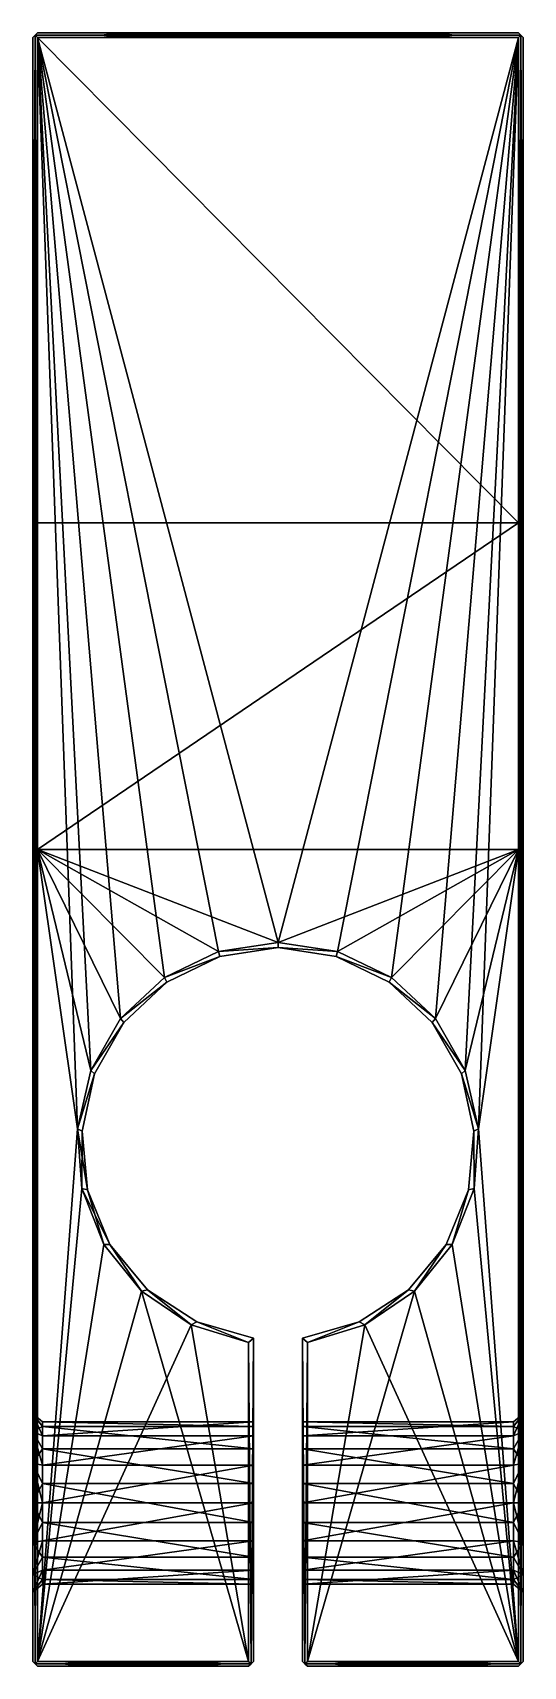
# Model space of a CAD drawing. Extents: x 0 to 15, y 0 to 50.
import ezdxf

# ---------------------------------------------------------------- set-up
doc = ezdxf.new("R2010")
doc.units = 0
doc.linetypes.add('SOLIDLINE', pattern=[0])
doc.layers.get('0').update_dxf_attribs({"color": 252, "linetype": 'SOLIDLINE'})

msp = doc.modelspace()

# ---------------------------------------------------------------- linework, layer by layer
at = {"color": 252}
for points in [[(14.85, 50, 0.15), (14.925, 49.925, 0.075), (0.075, 49.925, 0.075)], [(0.15, 50, 0.15), (14.85, 50, 0.15), (0.075, 49.925, 0.075)], [(0.15, 50, 19.85), (0.075, 49.925, 19.925), (14.925, 49.925, 19.925)], [(0.075, 49.925, 0.075), (0.075, 49.925, 19.925), (0.15, 50, 0.15)], [(0.15, 50, 19.85), (0.15, 50, 0.15), (0.075, 49.925, 19.925)], [(14.85, 50, 19.85), (0.15, 50, 19.85), (14.925, 49.925, 19.925)], [(0.15, 50, 19.85), (14.85, 50, 19.85), (14.85, 50, 0.15)], [(0.15, 50, 0.15), (0.15, 50, 19.85), (14.85, 50, 0.15)], [(14.85, 50, 19.85), (14.925, 49.925, 19.925), (14.925, 49.925, 0.075)], [(14.85, 50, 0.15), (14.85, 50, 19.85), (14.925, 49.925, 0.075)], [(0, 0.15, 0.15), (0, 49.85, 0.15), (0.075, 49.925, 0.075)], [(0.075, 0.075, 0.075), (0, 0.15, 0.15), (0.075, 49.925, 0.075)], [(0, 35.0621, 19.85), (0.15, 35, 20), (0.075, 49.925, 19.925)], [(0, 49.85, 19.85), (0, 35.0621, 19.85), (0.075, 49.925, 19.925)], [(0, 49.85, 19.85), (0.075, 49.925, 19.925), (0.075, 49.925, 0.075)], [(0, 49.85, 0.15), (0, 49.85, 19.85), (0.075, 49.925, 0.075)], [(0, 49.85, 0.15), (0, 0.15, 0.15), (0, 6.21487, 2.47729)], [(0, 25.0621, 9.85), (0, 35.0621, 19.85), (0, 49.85, 19.85)], [(0, 49.85, 0.15), (0, 25.0621, 9.85), (0, 49.85, 19.85)], [(0, 49.85, 0.15), (0, 7.18913, 3.25423), (0, 25.0621, 9.85)], [(0, 7.18913, 3.25423), (0, 49.85, 0.15), (0, 6.21487, 2.47729)], [(0.15, 49.85), (0.075, 49.925, 0.075), (14.925, 49.925, 0.075)], [(0.15, 0.15), (0.075, 0.075, 0.075), (0.075, 49.925, 0.075)], [(0.15, 49.85), (0.15, 0.15), (0.075, 49.925, 0.075)], [(14.85, 49.85, 20), (14.925, 49.925, 19.925), (0.075, 49.925, 19.925)], [(0.15, 49.85, 20), (14.85, 49.85, 20), (0.075, 49.925, 19.925)], [(0.15, 49.85, 20), (0.075, 49.925, 19.925), (0.15, 35, 20)], [(14.85, 49.85), (0.15, 49.85), (14.925, 49.925, 0.075)], [(1.77268, 18.2406), (1.36657, 16.4512), (0.15, 49.85)], [(2.6886, 19.8305), (1.77268, 18.2406), (0.15, 49.85)], [(4.03281, 21.0795), (2.6886, 19.8305), (0.15, 49.85)], [(5.68565, 21.8763), (4.03281, 21.0795), (0.15, 49.85)], [(7.5, 22.15), (5.68565, 21.8763), (0.15, 49.85)], [(14.85, 49.85), (7.5, 22.15), (0.15, 49.85)], [(0.15, 49.85), (1.36657, 16.4512), (0.15, 0.15)], [(0.15, 49.85, 20), (0.15, 35, 20), (14.85, 35, 20)], [(14.85, 49.85, 20), (0.15, 49.85, 20), (14.85, 35, 20)], [(9.31435, 21.8763), (7.5, 22.15), (14.85, 49.85)], [(10.9672, 21.0795), (9.31435, 21.8763), (14.85, 49.85)], [(12.3114, 19.8305), (10.9672, 21.0795), (14.85, 49.85)], [(13.2273, 18.2406), (12.3114, 19.8305), (14.85, 49.85)], [(13.6334, 16.4512), (13.2273, 18.2406), (14.85, 49.85)], [(14.85, 0.15), (13.6334, 16.4512), (14.85, 49.85)], [(14.925, 0.075, 0.075), (14.85, 0.15), (14.925, 49.925, 0.075)], [(14.85, 49.85), (14.925, 49.925, 0.075), (14.85, 0.15)], [(14.85, 35, 20), (15, 35.0621, 19.85), (14.925, 49.925, 19.925)], [(14.85, 49.85, 20), (14.85, 35, 20), (14.925, 49.925, 19.925)], [(15, 0.15, 0.15), (14.925, 0.075, 0.075), (14.925, 49.925, 0.075)], [(15, 49.85, 0.15), (15, 0.15, 0.15), (14.925, 49.925, 0.075)], [(15, 35.0621, 19.85), (15, 49.85, 19.85), (14.925, 49.925, 19.925)], [(15, 49.85, 0.15), (14.925, 49.925, 0.075), (14.925, 49.925, 19.925)], [(15, 49.85, 19.85), (15, 49.85, 0.15), (14.925, 49.925, 19.925)], [(15, 6.21487, 2.47729), (15, 49.85, 0.15), (15, 7.18913, 3.25423)], [(15, 0.15, 0.15), (15, 49.85, 0.15), (15, 6.21487, 2.47729)], [(15, 25.0621, 9.85), (15, 49.85, 19.85), (15, 35.0621, 19.85)], [(15, 25.0621, 9.85), (15, 49.85, 0.15), (15, 49.85, 19.85)], [(15, 25.0621, 9.85), (15, 7.18913, 3.25423), (15, 49.85, 0.15)], [(0, 35.0621, 19.85), (0, 25.0621, 9.85), (0.15, 25, 10)], [(0.15, 35, 20), (0, 35.0621, 19.85), (0.15, 25, 10)], [(0.15, 25, 10), (14.85, 25, 10), (14.85, 35, 20)], [(0.15, 35, 20), (0.15, 25, 10), (14.85, 35, 20)], [(15, 35.0621, 19.85), (14.85, 35, 20), (14.85, 25, 10)], [(15, 25.0621, 9.85), (15, 35.0621, 19.85), (14.85, 25, 10)], [(0, 25.0621, 9.85), (0, 0.15, 9.85), (0.075, 0.075, 9.925)], [(0.15, 25, 10), (0, 25.0621, 9.85), (0.075, 0.075, 9.925)], [(0, 25.0621, 9.85), (0, 6.21487, 7.52271), (0, 5, 7.8)], [(0, 0.15, 9.85), (0, 25.0621, 9.85), (0, 5, 7.8)], [(0, 7.18913, 6.74577), (0, 6.21487, 7.52271), (0, 25.0621, 9.85)], [(0, 7.7298, 5.62306), (0, 7.18913, 6.74577), (0, 25.0621, 9.85)], [(0, 7.7298, 4.37694), (0, 7.7298, 5.62306), (0, 25.0621, 9.85)], [(0, 7.18913, 3.25423), (0, 7.7298, 4.37694), (0, 25.0621, 9.85)], [(0.15, 0.15, 10), (0.15, 25, 10), (0.075, 0.075, 9.925)], [(5.68565, 21.8763, 10), (7.5, 22.15, 10), (0.15, 25, 10)], [(4.03281, 21.0795, 10), (5.68565, 21.8763, 10), (0.15, 25, 10)], [(2.6886, 19.8305, 10), (4.03281, 21.0795, 10), (0.15, 25, 10)], [(1.77268, 18.2406, 10), (2.6886, 19.8305, 10), (0.15, 25, 10)], [(1.36657, 16.4512, 10), (1.77268, 18.2406, 10), (0.15, 25, 10)], [(0.15, 0.15, 10), (1.36657, 16.4512, 10), (0.15, 25, 10)], [(0.15, 25, 10), (7.5, 22.15, 10), (14.85, 25, 10)], [(7.5, 22.15, 10), (9.31435, 21.8763, 10), (14.85, 25, 10)], [(9.31435, 21.8763, 10), (10.9672, 21.0795, 10), (14.85, 25, 10)], [(10.9672, 21.0795, 10), (12.3114, 19.8305, 10), (14.85, 25, 10)], [(12.3114, 19.8305, 10), (13.2273, 18.2406, 10), (14.85, 25, 10)], [(13.2273, 18.2406, 10), (13.6334, 16.4512, 10), (14.85, 25, 10)], [(14.85, 25, 10), (13.6334, 16.4512, 10), (14.85, 0.15, 10)], [(15, 25.0621, 9.85), (14.85, 25, 10), (14.925, 0.075, 9.925)], [(14.85, 0.15, 10), (14.925, 0.075, 9.925), (14.85, 25, 10)], [(15, 0.15, 9.85), (15, 25.0621, 9.85), (14.925, 0.075, 9.925)], [(15, 25.0621, 9.85), (15, 0.15, 9.85), (15, 5, 7.8)], [(15, 7.7298, 4.37694), (15, 7.18913, 3.25423), (15, 25.0621, 9.85)], [(15, 7.7298, 5.62306), (15, 7.7298, 4.37694), (15, 25.0621, 9.85)], [(15, 7.18913, 6.74577), (15, 7.7298, 5.62306), (15, 25.0621, 9.85)], [(15, 6.21487, 7.52271), (15, 7.18913, 6.74577), (15, 25.0621, 9.85)], [(15, 6.21487, 7.52271), (15, 25.0621, 9.85), (15, 5, 7.8)], [(5.68565, 21.8763), (7.5, 22.15), (7.5, 22, 0.15)], [(7.5, 22.15, 10), (5.68565, 21.8763, 10), (7.5, 22, 9.85)], [(5.71756, 21.7291, 0.15), (5.68565, 21.8763), (7.5, 22, 0.15)], [(7.5, 22, 9.85), (5.68565, 21.8763, 10), (5.71756, 21.7291, 9.85)], [(7.5, 22, 9.85), (5.71756, 21.7291, 9.85), (5.71756, 21.7291, 0.15)], [(7.5, 22, 0.15), (7.5, 22, 9.85), (5.71756, 21.7291, 0.15)], [(7.5, 22.15), (9.31435, 21.8763), (7.5, 22, 0.15)], [(9.31435, 21.8763, 10), (7.5, 22.15, 10), (7.5, 22, 9.85)], [(7.5, 22, 0.15), (9.31435, 21.8763), (9.28244, 21.7291, 0.15)], [(7.5, 22, 0.15), (9.28244, 21.7291, 0.15), (9.28244, 21.7291, 9.85)], [(7.5, 22, 9.85), (7.5, 22, 0.15), (9.28244, 21.7291, 9.85)], [(9.28244, 21.7291, 9.85), (9.31435, 21.8763, 10), (7.5, 22, 9.85)], [(5.68565, 21.8763), (5.71756, 21.7291, 0.15), (4.03281, 21.0795)], [(4.03281, 21.0795, 10), (5.71756, 21.7291, 9.85), (5.68565, 21.8763, 10)], [(4.09605, 20.941, 0.15), (4.03281, 21.0795), (5.71756, 21.7291, 0.15)], [(5.71756, 21.7291, 9.85), (4.03281, 21.0795, 10), (4.09605, 20.941, 9.85)], [(5.71756, 21.7291, 9.85), (4.09605, 20.941, 9.85), (5.71756, 21.7291, 0.15)], [(5.71756, 21.7291, 0.15), (4.09605, 20.941, 9.85), (4.09605, 20.941, 0.15)], [(10.9672, 21.0795), (9.28244, 21.7291, 0.15), (9.31435, 21.8763)], [(9.31435, 21.8763, 10), (9.28244, 21.7291, 9.85), (10.9672, 21.0795, 10)], [(9.28244, 21.7291, 0.15), (10.9672, 21.0795), (10.9039, 20.941, 0.15)], [(9.28244, 21.7291, 9.85), (9.28244, 21.7291, 0.15), (10.9039, 20.941, 0.15)], [(10.9039, 20.941, 9.85), (9.28244, 21.7291, 9.85), (10.9039, 20.941, 0.15)], [(10.9039, 20.941, 9.85), (10.9672, 21.0795, 10), (9.28244, 21.7291, 9.85)], [(2.6886, 19.8305), (4.03281, 21.0795), (4.09605, 20.941, 0.15)], [(4.03281, 21.0795, 10), (2.6886, 19.8305, 10), (4.09605, 20.941, 9.85)], [(10.9672, 21.0795), (12.3114, 19.8305), (10.9039, 20.941, 0.15)], [(12.3114, 19.8305, 10), (10.9672, 21.0795, 10), (10.9039, 20.941, 9.85)], [(2.7819, 19.7067, 0.15), (2.6886, 19.8305), (4.09605, 20.941, 0.15)], [(4.09605, 20.941, 9.85), (2.6886, 19.8305, 10), (2.7819, 19.7067, 9.85)], [(4.09605, 20.941, 0.15), (2.7819, 19.7067, 9.85), (2.7819, 19.7067, 0.15)], [(4.09605, 20.941, 9.85), (2.7819, 19.7067, 9.85), (4.09605, 20.941, 0.15)], [(10.9039, 20.941, 0.15), (12.3114, 19.8305), (12.2181, 19.7067, 0.15)], [(10.9039, 20.941, 9.85), (12.2181, 19.7067, 0.15), (12.2181, 19.7067, 9.85)], [(12.2181, 19.7067, 0.15), (10.9039, 20.941, 9.85), (10.9039, 20.941, 0.15)], [(12.2181, 19.7067, 9.85), (12.3114, 19.8305, 10), (10.9039, 20.941, 9.85)], [(2.6886, 19.8305), (2.7819, 19.7067, 0.15), (1.77268, 18.2406)], [(1.77268, 18.2406, 10), (2.7819, 19.7067, 9.85), (2.6886, 19.8305, 10)], [(1.89374, 18.1377, 0.15), (1.77268, 18.2406), (2.7819, 19.7067, 0.15)], [(2.7819, 19.7067, 9.85), (1.77268, 18.2406, 10), (1.89374, 18.1377, 9.85)], [(1.89374, 18.1377, 9.85), (2.7819, 19.7067, 0.15), (2.7819, 19.7067, 9.85)], [(2.7819, 19.7067, 0.15), (1.89374, 18.1377, 9.85), (1.89374, 18.1377, 0.15)], [(13.2273, 18.2406), (12.2181, 19.7067, 0.15), (12.3114, 19.8305)], [(12.3114, 19.8305, 10), (12.2181, 19.7067, 9.85), (13.2273, 18.2406, 10)], [(12.2181, 19.7067, 0.15), (13.2273, 18.2406), (13.1063, 18.1377, 0.15)], [(13.1063, 18.1377, 0.15), (12.2181, 19.7067, 9.85), (12.2181, 19.7067, 0.15)], [(13.1063, 18.1377, 9.85), (12.2181, 19.7067, 9.85), (13.1063, 18.1377, 0.15)], [(13.1063, 18.1377, 9.85), (13.2273, 18.2406, 10), (12.2181, 19.7067, 9.85)], [(1.36657, 16.4512), (1.77268, 18.2406), (1.89374, 18.1377, 0.15)], [(1.77268, 18.2406, 10), (1.36657, 16.4512, 10), (1.89374, 18.1377, 9.85)], [(1.51178, 16.3757, 0.15), (1.36657, 16.4512), (1.89374, 18.1377, 0.15)], [(1.89374, 18.1377, 9.85), (1.36657, 16.4512, 10), (1.51178, 16.3757, 9.85)], [(1.89374, 18.1377, 0.15), (1.51178, 16.3757, 9.85), (1.51178, 16.3757, 0.15)], [(1.89374, 18.1377, 9.85), (1.51178, 16.3757, 9.85), (1.89374, 18.1377, 0.15)], [(13.2273, 18.2406), (13.6334, 16.4512), (13.1063, 18.1377, 0.15)], [(13.6334, 16.4512, 10), (13.2273, 18.2406, 10), (13.1063, 18.1377, 9.85)], [(13.1063, 18.1377, 0.15), (13.6334, 16.4512), (13.4882, 16.3757, 0.15)], [(13.1063, 18.1377, 9.85), (13.4882, 16.3757, 0.15), (13.4882, 16.3757, 9.85)], [(13.4882, 16.3757, 0.15), (13.1063, 18.1377, 9.85), (13.1063, 18.1377, 0.15)], [(13.4882, 16.3757, 9.85), (13.6334, 16.4512, 10), (13.1063, 18.1377, 9.85)], [(1.36657, 16.4512), (1.50644, 14.6217), (0.15, 0.15)], [(1.50644, 14.6217, 10), (1.36657, 16.4512, 10), (0.15, 0.15, 10)], [(1.36657, 16.4512), (1.6705, 14.5798, 0.15), (1.50644, 14.6217)], [(1.51178, 16.3757, 0.15), (1.6705, 14.5798, 0.15), (1.36657, 16.4512)], [(1.50644, 14.6217, 10), (1.51178, 16.3757, 9.85), (1.36657, 16.4512, 10)], [(1.51178, 16.3757, 9.85), (1.50644, 14.6217, 10), (1.6705, 14.5798, 9.85)], [(1.6705, 14.5798, 9.85), (1.51178, 16.3757, 0.15), (1.51178, 16.3757, 9.85)], [(1.51178, 16.3757, 0.15), (1.6705, 14.5798, 9.85), (1.6705, 14.5798, 0.15)], [(13.4882, 16.3757, 0.15), (13.4936, 14.6217), (13.3295, 14.5798, 0.15)], [(13.3295, 14.5798, 0.15), (13.4882, 16.3757, 9.85), (13.4882, 16.3757, 0.15)], [(13.3295, 14.5798, 9.85), (13.4882, 16.3757, 9.85), (13.3295, 14.5798, 0.15)], [(13.3295, 14.5798, 9.85), (13.4936, 14.6217, 10), (13.4882, 16.3757, 9.85)], [(13.4936, 14.6217), (13.4882, 16.3757, 0.15), (13.6334, 16.4512)], [(13.6334, 16.4512, 10), (13.4882, 16.3757, 9.85), (13.4936, 14.6217, 10)], [(13.4936, 14.6217), (13.6334, 16.4512), (14.85, 0.15)], [(13.6334, 16.4512, 10), (13.4936, 14.6217, 10), (14.85, 0.15, 10)], [(1.50644, 14.6217), (2.17983, 12.9148), (0.15, 0.15)], [(2.17983, 12.9148, 10), (1.50644, 14.6217, 10), (0.15, 0.15, 10)], [(2.35557, 12.9122, 0.15), (1.50644, 14.6217), (1.6705, 14.5798, 0.15)], [(2.17983, 12.9148), (1.50644, 14.6217), (2.35557, 12.9122, 0.15)], [(1.50644, 14.6217, 10), (2.17983, 12.9148, 10), (1.6705, 14.5798, 9.85)], [(1.6705, 14.5798, 0.15), (2.35557, 12.9122, 9.85), (2.35557, 12.9122, 0.15)], [(1.6705, 14.5798, 9.85), (2.35557, 12.9122, 9.85), (1.6705, 14.5798, 0.15)], [(1.6705, 14.5798, 9.85), (2.17983, 12.9148, 10), (2.35557, 12.9122, 9.85)], [(13.3295, 14.5798, 0.15), (12.8202, 12.9148), (12.6444, 12.9122, 0.15)], [(13.3295, 14.5798, 9.85), (12.6444, 12.9122, 0.15), (12.6444, 12.9122, 9.85)], [(12.6444, 12.9122, 0.15), (13.3295, 14.5798, 9.85), (13.3295, 14.5798, 0.15)], [(12.6444, 12.9122, 9.85), (12.8202, 12.9148, 10), (13.3295, 14.5798, 9.85)], [(13.4936, 14.6217), (12.8202, 12.9148), (13.3295, 14.5798, 0.15)], [(12.8202, 12.9148), (13.4936, 14.6217), (14.85, 0.15)], [(12.8202, 12.9148, 10), (13.4936, 14.6217, 10), (13.3295, 14.5798, 9.85)], [(13.4936, 14.6217, 10), (12.8202, 12.9148, 10), (14.85, 0.15, 10)], [(2.17983, 12.9148), (3.3268, 11.4826), (0.15, 0.15)], [(3.3268, 11.4826, 10), (2.17983, 12.9148, 10), (0.15, 0.15, 10)], [(3.3268, 11.4826), (2.17983, 12.9148), (2.35557, 12.9122, 0.15)], [(3.3268, 11.4826, 10), (2.35557, 12.9122, 9.85), (2.17983, 12.9148, 10)], [(3.50513, 11.5233, 0.15), (3.3268, 11.4826), (2.35557, 12.9122, 0.15)], [(3.50513, 11.5233, 9.85), (2.35557, 12.9122, 0.15), (2.35557, 12.9122, 9.85)], [(2.35557, 12.9122, 0.15), (3.50513, 11.5233, 9.85), (3.50513, 11.5233, 0.15)], [(2.35557, 12.9122, 9.85), (3.3268, 11.4826, 10), (3.50513, 11.5233, 9.85)], [(12.6444, 12.9122, 0.15), (11.6732, 11.4826), (11.4949, 11.5233, 0.15)], [(11.4949, 11.5233, 0.15), (12.6444, 12.9122, 9.85), (12.6444, 12.9122, 0.15)], [(11.4949, 11.5233, 9.85), (12.6444, 12.9122, 9.85), (11.4949, 11.5233, 0.15)], [(11.4949, 11.5233, 9.85), (11.6732, 11.4826, 10), (12.6444, 12.9122, 9.85)], [(11.6732, 11.4826), (12.6444, 12.9122, 0.15), (12.8202, 12.9148)], [(11.6732, 11.4826), (12.8202, 12.9148), (14.85, 0.15)], [(12.8202, 12.9148, 10), (12.6444, 12.9122, 9.85), (11.6732, 11.4826, 10)], [(12.8202, 12.9148, 10), (11.6732, 11.4826, 10), (14.85, 0.15, 10)], [(3.3268, 11.4826), (3.50513, 11.5233, 0.15), (4.84524, 10.4525)], [(3.3268, 11.4826, 10), (4.84524, 10.4525, 10), (3.50513, 11.5233, 9.85)], [(5.0154, 10.5386, 0.15), (4.84524, 10.4525), (3.50513, 11.5233, 0.15)], [(3.50513, 11.5233, 0.15), (5.0154, 10.5386, 9.85), (5.0154, 10.5386, 0.15)], [(3.50513, 11.5233, 9.85), (5.0154, 10.5386, 9.85), (3.50513, 11.5233, 0.15)], [(3.50513, 11.5233, 9.85), (4.84524, 10.4525, 10), (5.0154, 10.5386, 9.85)], [(11.4949, 11.5233, 0.15), (10.1548, 10.4525), (9.9846, 10.5386, 0.15)], [(11.4949, 11.5233, 9.85), (9.9846, 10.5386, 0.15), (9.9846, 10.5386, 9.85)], [(9.9846, 10.5386, 0.15), (11.4949, 11.5233, 9.85), (11.4949, 11.5233, 0.15)], [(9.9846, 10.5386, 9.85), (10.1548, 10.4525, 10), (11.4949, 11.5233, 9.85)], [(11.6732, 11.4826), (10.1548, 10.4525), (11.4949, 11.5233, 0.15)], [(10.1548, 10.4525, 10), (11.6732, 11.4826, 10), (11.4949, 11.5233, 9.85)], [(0.15, 0.15), (3.3268, 11.4826), (6.6, 0.15)], [(4.84524, 10.4525, 10), (3.3268, 11.4826, 10), (0.15, 0.15, 10)], [(4.84524, 10.4525), (6.6, 0.15), (3.3268, 11.4826)], [(10.1548, 10.4525), (11.6732, 11.4826), (8.4, 0.15)], [(8.4, 0.15), (11.6732, 11.4826), (14.85, 0.15)], [(11.6732, 11.4826, 10), (10.1548, 10.4525, 10), (14.85, 0.15, 10)], [(6.6, 9.91621), (4.84524, 10.4525), (5.0154, 10.5386, 0.15)], [(6.6, 9.91621, 10), (5.0154, 10.5386, 9.85), (4.84524, 10.4525, 10)], [(6.75, 10.0471, 0.15), (6.6, 9.91621), (5.0154, 10.5386, 0.15)], [(6.75, 10.0471, 9.85), (5.0154, 10.5386, 0.15), (5.0154, 10.5386, 9.85)], [(6.75, 10.0471, 0.15), (5.0154, 10.5386, 0.15), (6.75, 10.0471, 9.85)], [(6.75, 10.0471, 9.85), (5.0154, 10.5386, 9.85), (6.6, 9.91621, 10)], [(8.25, 10.0471, 0.15), (9.9846, 10.5386, 0.15), (8.4, 9.91621)], [(8.25, 10.0471, 0.15), (9.9846, 10.5386, 9.85), (9.9846, 10.5386, 0.15)], [(8.25, 10.0471, 9.85), (9.9846, 10.5386, 9.85), (8.25, 10.0471, 0.15)], [(8.25, 10.0471, 9.85), (8.4, 9.91621, 10), (9.9846, 10.5386, 9.85)], [(8.4, 9.91621), (9.9846, 10.5386, 0.15), (10.1548, 10.4525)], [(8.4, 9.91621, 10), (10.1548, 10.4525, 10), (9.9846, 10.5386, 9.85)], [(6.6, 0.15, 10), (4.84524, 10.4525, 10), (0.15, 0.15, 10)], [(6.6, 9.91621), (6.6, 0.15), (4.84524, 10.4525)], [(6.6, 0.15, 10), (6.6, 9.91621, 10), (4.84524, 10.4525, 10)], [(6.6, 9.91621), (6.75, 10.0471, 0.15), (6.675, 0.075, 0.075)], [(6.75, 10.0471, 9.85), (6.6, 9.91621, 10), (6.675, 0.075, 9.925)], [(6.75, 10.0471, 0.15), (6.75, 0.15, 0.15), (6.675, 0.075, 0.075)], [(6.75, 0.15, 9.85), (6.75, 10.0471, 9.85), (6.675, 0.075, 9.925)], [(6.75, 10.0471, 0.15), (6.75, 6.65781, 3.12872), (6.75, 5.59829, 2.57265)], [(6.75, 10.0471, 9.85), (6.75, 0.15, 9.85), (6.75, 5, 7.5)], [(6.75, 0.15, 0.15), (6.75, 10.0471, 0.15), (6.75, 5.59829, 2.57265)], [(6.75, 7.33754, 4.11349), (6.75, 6.65781, 3.12872), (6.75, 10.0471, 0.15)], [(6.75, 7.48177, 5.30134), (6.75, 7.33754, 4.11349), (6.75, 10.0471, 0.15)], [(6.75, 10.0471, 9.85), (6.75, 7.48177, 5.30134), (6.75, 10.0471, 0.15)], [(6.75, 7.05746, 6.42016), (6.75, 7.48177, 5.30134), (6.75, 10.0471, 9.85)], [(6.75, 6.16181, 7.21364), (6.75, 7.05746, 6.42016), (6.75, 10.0471, 9.85)], [(6.75, 6.16181, 7.21364), (6.75, 10.0471, 9.85), (6.75, 5, 7.5)], [(8.25, 10.0471, 0.15), (8.4, 9.91621), (8.325, 0.075, 0.075)], [(8.25, 0.15, 0.15), (8.25, 10.0471, 0.15), (8.325, 0.075, 0.075)], [(8.25, 10.0471, 9.85), (8.25, 6.16181, 7.21364), (8.25, 5, 7.5)], [(8.25, 0.15, 9.85), (8.25, 10.0471, 9.85), (8.25, 5, 7.5)], [(8.25, 10.0471, 0.15), (8.25, 0.15, 0.15), (8.25, 5.59829, 2.57265)], [(8.25, 7.05746, 6.42016), (8.25, 6.16181, 7.21364), (8.25, 10.0471, 9.85)], [(8.25, 7.48177, 5.30134), (8.25, 7.05746, 6.42016), (8.25, 10.0471, 9.85)], [(8.25, 10.0471, 0.15), (8.25, 7.48177, 5.30134), (8.25, 10.0471, 9.85)], [(8.25, 7.33754, 4.11349), (8.25, 7.48177, 5.30134), (8.25, 10.0471, 0.15)], [(8.25, 6.65781, 3.12872), (8.25, 7.33754, 4.11349), (8.25, 10.0471, 0.15)], [(8.25, 6.65781, 3.12872), (8.25, 10.0471, 0.15), (8.25, 5.59829, 2.57265)], [(8.4, 9.91621, 10), (8.25, 10.0471, 9.85), (8.325, 0.075, 9.925)], [(8.25, 0.15, 9.85), (8.325, 0.075, 9.925), (8.25, 10.0471, 9.85)], [(8.4, 9.91621), (10.1548, 10.4525), (8.4, 0.15)], [(10.1548, 10.4525, 10), (8.4, 0.15, 10), (14.85, 0.15, 10)], [(8.4, 9.91621, 10), (8.4, 0.15, 10), (10.1548, 10.4525, 10)], [(6.6, 0.15), (6.6, 9.91621), (6.675, 0.075, 0.075)], [(6.6, 9.91621, 10), (6.6, 0.15, 10), (6.675, 0.075, 9.925)], [(8.4, 9.91621), (8.4, 0.15), (8.325, 0.075, 0.075)], [(8.4, 0.15, 10), (8.4, 9.91621, 10), (8.325, 0.075, 9.925)], [(0.3, 7.48177, 5.30134), (0, 7.7298, 4.37694), (0.3, 7.33754, 4.11349)], [(0, 7.7298, 5.62306), (0, 7.7298, 4.37694), (0.3, 7.48177, 5.30134)], [(0, 7.7298, 5.62306), (0.3, 7.05746, 6.42016), (0, 7.18913, 6.74577)], [(0.3, 7.05746, 6.42016), (0, 7.7298, 5.62306), (0.3, 7.48177, 5.30134)], [(0, 7.18913, 3.25423), (0.3, 7.33754, 4.11349), (0, 7.7298, 4.37694)], [(15, 7.7298, 5.62306), (15, 7.18913, 6.74577), (14.7, 7.05746, 6.42016)], [(14.7, 7.33754, 4.11349), (15, 7.7298, 4.37694), (14.7, 7.48177, 5.30134)], [(15, 7.18913, 3.25423), (15, 7.7298, 4.37694), (14.7, 7.33754, 4.11349)], [(15, 7.7298, 5.62306), (14.7, 7.48177, 5.30134), (15, 7.7298, 4.37694)], [(14.7, 7.48177, 5.30134), (15, 7.7298, 5.62306), (14.7, 7.05746, 6.42016)], [(0.3, 7.33754, 4.11349), (0, 7.18913, 3.25423), (0.3, 6.65781, 3.12872)], [(0, 7.18913, 3.25423), (0, 6.21487, 2.47729), (0.3, 6.65781, 3.12872)], [(0.3, 6.16181, 7.21364), (0, 7.18913, 6.74577), (0.3, 7.05746, 6.42016)], [(0, 6.21487, 7.52271), (0, 7.18913, 6.74577), (0.3, 6.16181, 7.21364)], [(6.75, 7.48177, 5.30134), (0.3, 7.48177, 5.30134), (6.75, 7.33754, 4.11349)], [(0.3, 7.05746, 6.42016), (0.3, 7.48177, 5.30134), (6.75, 7.48177, 5.30134)], [(6.75, 7.05746, 6.42016), (0.3, 7.05746, 6.42016), (6.75, 7.48177, 5.30134)], [(0.3, 7.33754, 4.11349), (6.75, 7.33754, 4.11349), (0.3, 7.48177, 5.30134)], [(0.3, 7.33754, 4.11349), (0.3, 6.65781, 3.12872), (6.75, 6.65781, 3.12872)], [(6.75, 7.33754, 4.11349), (0.3, 7.33754, 4.11349), (6.75, 6.65781, 3.12872)], [(6.75, 6.16181, 7.21364), (0.3, 6.16181, 7.21364), (6.75, 7.05746, 6.42016)], [(0.3, 7.05746, 6.42016), (6.75, 7.05746, 6.42016), (0.3, 6.16181, 7.21364)], [(14.7, 7.48177, 5.30134), (14.7, 7.05746, 6.42016), (8.25, 7.05746, 6.42016)], [(8.25, 7.33754, 4.11349), (14.7, 7.33754, 4.11349), (8.25, 7.48177, 5.30134)], [(14.7, 7.48177, 5.30134), (8.25, 7.48177, 5.30134), (14.7, 7.33754, 4.11349)], [(8.25, 7.48177, 5.30134), (14.7, 7.48177, 5.30134), (8.25, 7.05746, 6.42016)], [(14.7, 6.65781, 3.12872), (14.7, 7.33754, 4.11349), (8.25, 7.33754, 4.11349)], [(8.25, 6.65781, 3.12872), (14.7, 6.65781, 3.12872), (8.25, 7.33754, 4.11349)], [(8.25, 7.05746, 6.42016), (14.7, 7.05746, 6.42016), (8.25, 6.16181, 7.21364)], [(14.7, 6.16181, 7.21364), (8.25, 6.16181, 7.21364), (14.7, 7.05746, 6.42016)], [(14.7, 6.65781, 3.12872), (15, 7.18913, 3.25423), (14.7, 7.33754, 4.11349)], [(14.7, 7.05746, 6.42016), (15, 7.18913, 6.74577), (14.7, 6.16181, 7.21364)], [(15, 7.18913, 3.25423), (14.7, 6.65781, 3.12872), (15, 6.21487, 2.47729)], [(15, 6.21487, 7.52271), (14.7, 6.16181, 7.21364), (15, 7.18913, 6.74577)], [(0.3, 6.65781, 3.12872), (0, 6.21487, 2.47729), (0.3, 5.59829, 2.57265)], [(6.75, 6.65781, 3.12872), (0.3, 6.65781, 3.12872), (6.75, 5.59829, 2.57265)], [(0.3, 5.59829, 2.57265), (6.75, 5.59829, 2.57265), (0.3, 6.65781, 3.12872)], [(8.25, 5.59829, 2.57265), (14.7, 5.59829, 2.57265), (8.25, 6.65781, 3.12872)], [(14.7, 6.65781, 3.12872), (8.25, 6.65781, 3.12872), (14.7, 5.59829, 2.57265)], [(14.7, 5.59829, 2.57265), (15, 6.21487, 2.47729), (14.7, 6.65781, 3.12872)], [(0, 6.21487, 2.47729), (0, 0.15, 0.15), (0, 5, 2.2)], [(0.3, 5, 7.5), (0, 5, 7.8), (0, 6.21487, 7.52271)], [(0.3, 5, 7.5), (0, 6.21487, 7.52271), (0.3, 6.16181, 7.21364)], [(0, 5, 2.2), (0.3, 5.59829, 2.57265), (0, 6.21487, 2.47729)], [(0.3, 5, 7.5), (0.3, 6.16181, 7.21364), (6.75, 6.16181, 7.21364)], [(6.75, 5, 7.5), (0.3, 5, 7.5), (6.75, 6.16181, 7.21364)], [(14.7, 6.16181, 7.21364), (14.7, 5, 7.5), (8.25, 5, 7.5)], [(8.25, 6.16181, 7.21364), (14.7, 6.16181, 7.21364), (8.25, 5, 7.5)], [(15, 5, 2.2), (15, 6.21487, 2.47729), (14.7, 5.59829, 2.57265)], [(15, 6.21487, 7.52271), (15, 5, 7.8), (14.7, 5, 7.5)], [(14.7, 6.16181, 7.21364), (15, 6.21487, 7.52271), (14.7, 5, 7.5)], [(15, 5, 2.2), (15, 0.15, 0.15), (15, 6.21487, 2.47729)], [(0.3, 5.59829, 2.57265), (0, 5, 2.2), (0.3, 4.40171, 2.57265)], [(0.3, 5.59829, 2.57265), (0.3, 4.40171, 2.57265), (6.75, 4.40171, 2.57265)], [(6.75, 5.59829, 2.57265), (0.3, 5.59829, 2.57265), (6.75, 4.40171, 2.57265)], [(6.75, 4.40171, 2.57265), (6.75, 0.15, 0.15), (6.75, 5.59829, 2.57265)], [(8.25, 5.59829, 2.57265), (8.25, 0.15, 0.15), (8.25, 4.40171, 2.57265)], [(14.7, 4.40171, 2.57265), (14.7, 5.59829, 2.57265), (8.25, 5.59829, 2.57265)], [(8.25, 4.40171, 2.57265), (14.7, 4.40171, 2.57265), (8.25, 5.59829, 2.57265)], [(14.7, 4.40171, 2.57265), (15, 5, 2.2), (14.7, 5.59829, 2.57265)], [(0, 3.78513, 2.47729), (0, 5, 2.2), (0, 0.15, 0.15)], [(0, 3.78513, 7.52271), (0, 0.15, 9.85), (0, 5, 7.8)], [(0, 5, 2.2), (0, 3.78513, 2.47729), (0.3, 4.40171, 2.57265)], [(0, 3.78513, 7.52271), (0, 5, 7.8), (0.3, 5, 7.5)], [(0.3, 3.83819, 7.21364), (0, 3.78513, 7.52271), (0.3, 5, 7.5)], [(0.3, 3.83819, 7.21364), (0.3, 5, 7.5), (6.75, 5, 7.5)], [(6.75, 3.83819, 7.21364), (0.3, 3.83819, 7.21364), (6.75, 5, 7.5)], [(6.75, 5, 7.5), (6.75, 0.15, 9.85), (6.75, 3.83819, 7.21364)], [(8.25, 3.83819, 7.21364), (8.25, 0.15, 9.85), (8.25, 5, 7.5)], [(14.7, 5, 7.5), (14.7, 3.83819, 7.21364), (8.25, 3.83819, 7.21364)], [(8.25, 5, 7.5), (14.7, 5, 7.5), (8.25, 3.83819, 7.21364)], [(14.7, 5, 7.5), (15, 5, 7.8), (15, 3.78513, 7.52271)], [(14.7, 5, 7.5), (15, 3.78513, 7.52271), (14.7, 3.83819, 7.21364)], [(15, 5, 2.2), (14.7, 4.40171, 2.57265), (15, 3.78513, 2.47729)], [(15, 5, 7.8), (15, 0.15, 9.85), (15, 3.78513, 7.52271)], [(15, 5, 2.2), (15, 3.78513, 2.47729), (15, 0.15, 0.15)], [(0.3, 4.40171, 2.57265), (0, 3.78513, 2.47729), (0.3, 3.34219, 3.12872)], [(6.75, 4.40171, 2.57265), (0.3, 4.40171, 2.57265), (6.75, 3.34219, 3.12872)], [(0.3, 3.34219, 3.12872), (6.75, 3.34219, 3.12872), (0.3, 4.40171, 2.57265)], [(6.75, 4.40171, 2.57265), (6.75, 3.34219, 3.12872), (6.75, 0.15, 0.15)], [(8.25, 3.34219, 3.12872), (8.25, 4.40171, 2.57265), (8.25, 0.15, 0.15)], [(8.25, 3.34219, 3.12872), (14.7, 3.34219, 3.12872), (8.25, 4.40171, 2.57265)], [(14.7, 4.40171, 2.57265), (8.25, 4.40171, 2.57265), (14.7, 3.34219, 3.12872)], [(14.7, 3.34219, 3.12872), (15, 3.78513, 2.47729), (14.7, 4.40171, 2.57265)], [(0.3, 2.94254, 6.42016), (0, 2.81087, 6.74577), (0.3, 3.83819, 7.21364)], [(0, 3.78513, 7.52271), (0.3, 3.83819, 7.21364), (0, 2.81087, 6.74577)], [(0, 2.81087, 3.25423), (0, 3.78513, 2.47729), (0, 0.15, 0.15)], [(0, 3.78513, 7.52271), (0, 2.81087, 6.74577), (0, 0.15, 9.85)], [(0, 2.81087, 3.25423), (0.3, 3.34219, 3.12872), (0, 3.78513, 2.47729)], [(6.75, 2.94254, 6.42016), (0.3, 2.94254, 6.42016), (6.75, 3.83819, 7.21364)], [(0.3, 3.83819, 7.21364), (6.75, 3.83819, 7.21364), (0.3, 2.94254, 6.42016)], [(6.75, 2.94254, 6.42016), (6.75, 3.83819, 7.21364), (6.75, 0.15, 9.85)], [(8.25, 3.83819, 7.21364), (8.25, 2.94254, 6.42016), (8.25, 0.15, 9.85)], [(8.25, 3.83819, 7.21364), (14.7, 3.83819, 7.21364), (8.25, 2.94254, 6.42016)], [(14.7, 2.94254, 6.42016), (8.25, 2.94254, 6.42016), (14.7, 3.83819, 7.21364)], [(14.7, 3.83819, 7.21364), (15, 2.81087, 6.74577), (14.7, 2.94254, 6.42016)], [(15, 3.78513, 7.52271), (15, 2.81087, 6.74577), (14.7, 3.83819, 7.21364)], [(15, 2.81087, 3.25423), (15, 3.78513, 2.47729), (14.7, 3.34219, 3.12872)], [(15, 2.81087, 6.74577), (15, 3.78513, 7.52271), (15, 0.15, 9.85)], [(15, 3.78513, 2.47729), (15, 2.81087, 3.25423), (15, 0.15, 0.15)], [(0.3, 3.34219, 3.12872), (0, 2.81087, 3.25423), (0.3, 2.66246, 4.11349)], [(0.3, 3.34219, 3.12872), (0.3, 2.66246, 4.11349), (6.75, 2.66246, 4.11349)], [(6.75, 3.34219, 3.12872), (0.3, 3.34219, 3.12872), (6.75, 2.66246, 4.11349)], [(6.75, 3.34219, 3.12872), (6.75, 2.66246, 4.11349), (6.75, 0.15, 0.15)], [(8.25, 2.66246, 4.11349), (8.25, 3.34219, 3.12872), (8.25, 0.15, 0.15)], [(14.7, 2.66246, 4.11349), (14.7, 3.34219, 3.12872), (8.25, 3.34219, 3.12872)], [(8.25, 2.66246, 4.11349), (14.7, 2.66246, 4.11349), (8.25, 3.34219, 3.12872)], [(14.7, 2.66246, 4.11349), (15, 2.81087, 3.25423), (14.7, 3.34219, 3.12872)], [(0, 2.2702, 5.62306), (0, 2.81087, 6.74577), (0.3, 2.94254, 6.42016)], [(0.3, 2.51823, 5.30134), (0, 2.2702, 5.62306), (0.3, 2.94254, 6.42016)], [(0, 2.2702, 4.37694), (0, 2.81087, 3.25423), (0, 0.15, 0.15)], [(0, 2.81087, 6.74577), (0, 2.2702, 5.62306), (0, 0.15, 9.85)], [(0, 2.81087, 3.25423), (0, 2.2702, 4.37694), (0.3, 2.66246, 4.11349)], [(0.3, 2.66246, 4.11349), (0, 2.2702, 4.37694), (0.3, 2.51823, 5.30134)], [(0, 2.2702, 5.62306), (0.3, 2.51823, 5.30134), (0, 2.2702, 4.37694)], [(0.3, 2.51823, 5.30134), (0.3, 2.94254, 6.42016), (6.75, 2.94254, 6.42016)], [(6.75, 2.51823, 5.30134), (0.3, 2.51823, 5.30134), (6.75, 2.94254, 6.42016)], [(6.75, 2.66246, 4.11349), (0.3, 2.66246, 4.11349), (6.75, 2.51823, 5.30134)], [(0.3, 2.51823, 5.30134), (6.75, 2.51823, 5.30134), (0.3, 2.66246, 4.11349)], [(6.75, 2.51823, 5.30134), (6.75, 2.94254, 6.42016), (6.75, 0.15, 9.85)], [(6.75, 2.66246, 4.11349), (6.75, 2.51823, 5.30134), (6.75, 0.15, 0.15)], [(6.75, 0.15, 0.15), (6.75, 2.51823, 5.30134), (6.75, 0.15, 9.85)], [(8.25, 2.94254, 6.42016), (8.25, 2.51823, 5.30134), (8.25, 0.15, 9.85)], [(14.7, 2.94254, 6.42016), (14.7, 2.51823, 5.30134), (8.25, 2.51823, 5.30134)], [(8.25, 2.94254, 6.42016), (14.7, 2.94254, 6.42016), (8.25, 2.51823, 5.30134)], [(8.25, 2.51823, 5.30134), (8.25, 2.66246, 4.11349), (8.25, 0.15, 0.15)], [(8.25, 2.51823, 5.30134), (14.7, 2.51823, 5.30134), (8.25, 2.66246, 4.11349)], [(14.7, 2.66246, 4.11349), (8.25, 2.66246, 4.11349), (14.7, 2.51823, 5.30134)], [(8.25, 0.15, 9.85), (8.25, 2.51823, 5.30134), (8.25, 0.15, 0.15)], [(15, 2.2702, 5.62306), (14.7, 2.94254, 6.42016), (15, 2.81087, 6.74577)], [(14.7, 2.94254, 6.42016), (15, 2.2702, 5.62306), (14.7, 2.51823, 5.30134)], [(15, 2.81087, 3.25423), (14.7, 2.66246, 4.11349), (15, 2.2702, 4.37694)], [(14.7, 2.51823, 5.30134), (15, 2.2702, 4.37694), (14.7, 2.66246, 4.11349)], [(15, 2.2702, 5.62306), (15, 2.2702, 4.37694), (14.7, 2.51823, 5.30134)], [(15, 2.2702, 5.62306), (15, 2.81087, 6.74577), (15, 0.15, 9.85)], [(15, 2.81087, 3.25423), (15, 2.2702, 4.37694), (15, 0.15, 0.15)], [(0, 0.15, 9.85), (0, 2.2702, 4.37694), (0, 0.15, 0.15)], [(0, 2.2702, 5.62306), (0, 2.2702, 4.37694), (0, 0.15, 9.85)], [(15, 0.15, 0.15), (15, 2.2702, 5.62306), (15, 0.15, 9.85)], [(15, 2.2702, 4.37694), (15, 2.2702, 5.62306), (15, 0.15, 0.15)], [(0, 0.15, 0.15), (0.075, 0.075, 0.075), (0.075, 0.075, 9.925)], [(0, 0.15, 9.85), (0, 0.15, 0.15), (0.075, 0.075, 9.925)], [(6.675, 0.075, 0.075), (0.075, 0.075, 0.075), (6.6, 0.15)], [(0.15, 0.15), (6.6, 0.15), (0.075, 0.075, 0.075)], [(0.15, 0.15, 10), (0.075, 0.075, 9.925), (6.675, 0.075, 9.925)], [(0.15, 0, 0.15), (0.075, 0.075, 0.075), (6.675, 0.075, 0.075)], [(0.075, 0.075, 9.925), (6.6, 0, 9.85), (6.675, 0.075, 9.925)], [(0.15, 0, 9.85), (6.6, 0, 9.85), (0.075, 0.075, 9.925)], [(0.15, 0, 9.85), (0.075, 0.075, 9.925), (0.075, 0.075, 0.075)], [(0.15, 0, 0.15), (0.15, 0, 9.85), (0.075, 0.075, 0.075)], [(6.6, 0.15, 10), (0.15, 0.15, 10), (6.675, 0.075, 9.925)], [(6.6, 0, 0.15), (0.15, 0, 0.15), (6.675, 0.075, 0.075)], [(6.6, 0, 9.85), (0.15, 0, 9.85), (0.15, 0, 0.15)], [(6.6, 0, 0.15), (6.6, 0, 9.85), (0.15, 0, 0.15)], [(6.6, 0, 0.15), (6.675, 0.075, 0.075), (6.675, 0.075, 9.925)], [(6.6, 0, 9.85), (6.6, 0, 0.15), (6.675, 0.075, 9.925)], [(6.75, 0.15, 9.85), (6.675, 0.075, 9.925), (6.675, 0.075, 0.075)], [(6.75, 0.15, 0.15), (6.75, 0.15, 9.85), (6.675, 0.075, 0.075)], [(8.325, 0.075, 0.075), (8.325, 0.075, 9.925), (8.25, 0.15, 0.15)], [(8.25, 0.15, 9.85), (8.25, 0.15, 0.15), (8.325, 0.075, 9.925)], [(14.85, 0.15), (14.925, 0.075, 0.075), (8.325, 0.075, 0.075)], [(8.4, 0.15), (14.85, 0.15), (8.325, 0.075, 0.075)], [(8.4, 0.15, 10), (8.325, 0.075, 9.925), (14.925, 0.075, 9.925)], [(8.4, 0, 9.85), (8.325, 0.075, 9.925), (8.325, 0.075, 0.075)], [(8.4, 0, 0.15), (8.4, 0, 9.85), (8.325, 0.075, 0.075)], [(8.4, 0, 0.15), (8.325, 0.075, 0.075), (14.925, 0.075, 0.075)], [(14.85, 0, 9.85), (14.925, 0.075, 9.925), (8.325, 0.075, 9.925)], [(8.4, 0, 9.85), (14.85, 0, 9.85), (8.325, 0.075, 9.925)], [(14.85, 0.15, 10), (8.4, 0.15, 10), (14.925, 0.075, 9.925)], [(14.85, 0, 0.15), (8.4, 0, 0.15), (14.925, 0.075, 0.075)], [(8.4, 0, 0.15), (14.85, 0, 0.15), (14.85, 0, 9.85)], [(8.4, 0, 9.85), (8.4, 0, 0.15), (14.85, 0, 9.85)], [(14.925, 0.075, 9.925), (14.85, 0, 0.15), (14.925, 0.075, 0.075)], [(14.85, 0, 9.85), (14.85, 0, 0.15), (14.925, 0.075, 9.925)], [(15, 0.15, 9.85), (14.925, 0.075, 9.925), (14.925, 0.075, 0.075)], [(15, 0.15, 0.15), (15, 0.15, 9.85), (14.925, 0.075, 0.075)]]:
    msp.add_3dface(points, dxfattribs=at)

doc.saveas('drawing.dxf')
